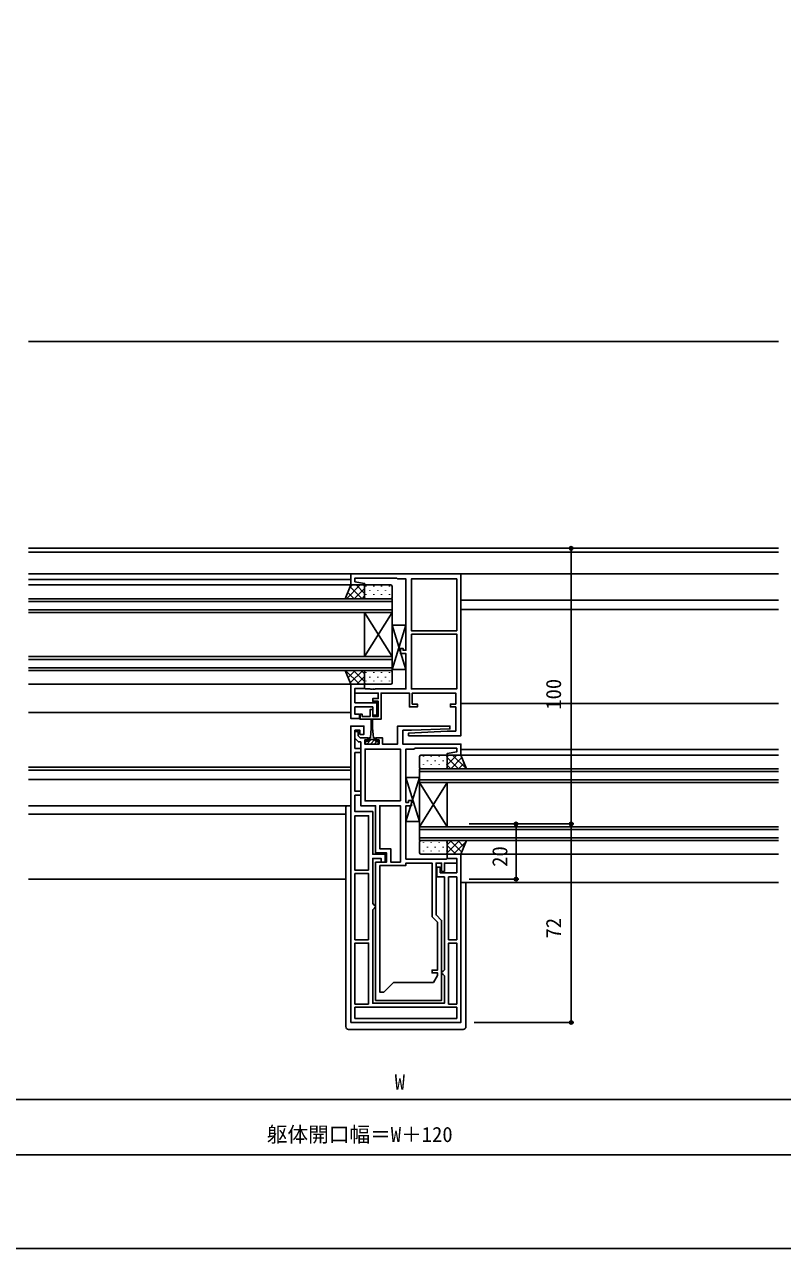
# Model space of a CAD drawing. Units: millimetres, scale not verified. Extents: x -437 to 438, y -681 to 679.
# Drawn here: x -137.8 to 137.4, y -681.2 to -237.2 of the extents above; entities that cross this region are included whole.
import ezdxf
from ezdxf.enums import TextEntityAlignment as Align

# ---------------------------------------------------------------- set-up
doc = ezdxf.new("R2010")
doc.units = ezdxf.units.MM
doc.header["$LTSCALE"] = 4
for name, color, linetype in [('0-2_YKK_11', 7, 'Continuous'), ('0-3_YKK_12', 2, 'Continuous'), ('0-4_YKK_13', 4, 'Continuous'), ('0-5_YKK_D', 6, 'Continuous'), ('0-6_YKK_ZWAK', 7, 'Continuous')]:
    doc.layers.add(name, color=color, linetype=linetype)
doc.styles.add('ＭＳ ゴシック', font='')
doc.styles.get('ＭＳ ゴシック').set_extended_font_data('MS Gothic')

msp = doc.modelspace()

# ---------------------------------------------------------------- linework, layer by layer
at = {"layer": '0-2_YKK_11'}
for points in [[(-11.558, -478.323), (-11.375, -478.203), (-11.291, -478.203), (-11.108, -478.323), (-10.558, -478.323), (-10.375, -478.203), (0.667, -478.203), (0.667, -465.403), (-1.333, -465.403), (-1.333, -463.503), (-0.333, -463.503), (-0.333, -464.203), (0.667, -464.203), (0.667, -438.303), (-2.333, -438.303), (-2.633, -438.003), (-17.833, -438.003), (-17.833, -439.334), (-14.311, -439.955), (-14.359, -440.503), (-19.333, -440.503), (-19.333, -436.503), (20.667, -436.503)], [(20.667, -436.503), (20.667, -495.203), (1.68, -495.203), (1.655, -494.228), (15.667, -493.503), (18.767, -493.503), (18.767, -484.703), (16.867, -484.703), (16.867, -483.703), (18.767, -483.703), (18.767, -479.703), (2.967, -479.703), (2.967, -483.703), (4.867, -483.703), (4.867, -484.703), (1.967, -484.703), (1.967, -479.703), (-8.333, -479.703), (-8.333, -489.203), (-15.933, -489.203), (-15.933, -487.403), (-15.133, -487.403), (-15.133, -488.203), (-12.333, -488.203), (-12.333, -485.703), (-11.333, -485.703), (-11.333, -488.203), (-9.333, -488.203), (-9.333, -482.703), (-11.333, -482.703), (-11.333, -481.703), (-9.333, -481.703), (-9.333, -479.703), (-17.833, -479.703), (-17.833, -478.003), (-14.333, -478.003), (-13.987, -478.203), (-12.291, -478.203), (-12.108, -478.323), (-11.558, -478.323)], [(-19.333, -599.202), (-19.333, -491.702), (-14.533, -491.702), (-14.533, -494.702), (-16.033, -494.702), (-16.033, -493.202), (-17.833, -493.202), (-17.833, -499.802), (-15.733, -499.802), (-15.733, -501.302), (-17.833, -501.302), (-17.833, -515.302), (-15.733, -515.302), (-15.733, -516.802), (-17.833, -516.802), (-17.833, -522.702), (-11.333, -522.702), (-11.333, -538.202), (-6.833, -538.202), (-6.833, -541.002), (-8.333, -541.002), (-8.333, -539.702), (-11.333, -539.702), (-11.333, -556.102), (-10.833, -556.602), (-10.333, -557.102), (-10.333, -557.302), (-10.833, -557.802), (-11.333, -558.302), (-11.333, -592.202), (14.667, -592.202), (14.667, -582.302), (14.167, -581.802), (13.667, -581.302), (13.667, -581.102), (14.167, -580.602), (14.667, -580.102), (14.667, -570.805), (14.667, -546.402), (11.967, -546.402)], [(-0.433, -493.202), (2.666, -493.202), (16.677, -492.684), (16.656, -491.702), (-2.333, -491.702), (-2.333, -498.202), (-7.833, -498.202), (-7.833, -495.902), (-10.133, -495.902), (-10.133, -496.702), (-9.033, -496.702), (-9.033, -498.202), (-14.233, -498.202), (-14.233, -496.702), (-13.133, -496.702), (-13.133, -495.902), (-15.933, -495.902), (-16.633, -495.202), (-16.633, -493.702), (-17.833, -493.702), (-17.833, -496.124), (-16.554, -497.402), (-15.733, -497.402), (-15.733, -520.602), (-10.333, -520.602), (-10.333, -537.702), (-6.333, -537.702), (-6.333, -541.002), (-10.333, -541.002)], [(-10.333, -541.002), (-10.333, -591.202), (13.667, -591.202), (13.667, -562.202), (11.667, -560.202), (11.667, -541.402), (13.667, -541.402), (13.667, -544.402), (14.667, -544.402), (14.667, -541.402), (19.167, -541.402), (19.167, -539.702), (15.667, -539.702), (15.321, -539.902), (13.625, -539.902), (13.442, -540.022), (12.892, -540.022), (12.709, -539.902), (12.625, -539.902), (12.442, -540.022), (11.892, -540.022), (11.709, -539.902), (0.667, -539.902), (0.667, -520.602), (2.667, -520.602), (2.667, -518.702), (1.667, -518.702), (1.667, -519.402), (0.667, -519.402), (0.667, -500.002), (3.667, -500.002), (3.967, -499.702), (19.167, -499.702), (19.167, -501.033), (15.645, -501.654), (15.693, -502.202), (20.667, -502.202), (20.667, -498.202), (-0.433, -498.202), (-0.433, -493.202)], [(11.967, -546.402), (11.967, -542.902), (13.167, -542.902), (13.167, -544.902), (19.167, -544.902), (19.167, -539.702), (15.667, -539.702), (15.667, -538.202), (20.667, -538.202), (20.667, -599.202), (-19.333, -599.202)]]:
    msp.add_lwpolyline(points, dxfattribs=at)
for points in [[(19.167, -457.103), (19.167, -438.303), (2.667, -438.303), (2.667, -457.103)], [(2.667, -458.303), (2.667, -478.203), (19.167, -478.203), (19.167, -458.303)], [(-19.333, -476.503), (-19.333, -488.903), (-16.133, -488.903), (-16.133, -487.403), (-17.833, -487.403), (-17.833, -484.703), (-11.333, -484.703), (-11.333, -487.703), (-9.833, -487.703), (-9.833, -483.203), (-17.833, -483.203), (-17.833, -478.003), (-14.333, -478.003), (-14.333, -476.503)], [(-1.333, -518.802), (-1.333, -500.002), (-14.133, -500.002), (-14.133, -518.802)], [(-1.333, -541.002), (-1.333, -520.602), (-8.833, -520.602), (-8.833, -536.202), (-4.833, -536.202), (-4.833, -541.002)], [(-12.833, -544.002), (-12.833, -524.202), (-17.833, -524.202), (-17.833, -544.002)], [(-8.833, -542.202), (-8.833, -588.202), (-7.333, -588.202), (-3.833, -584.702), (10.667, -584.702), (12.167, -582.104), (12.167, -581.202), (10.167, -581.202), (10.167, -580.202), (12.167, -580.202), (12.167, -562.824), (10.167, -560.824), (10.167, -541.402), (0.667, -541.402), (0.667, -542.202)], [(-12.833, -569.202), (-12.833, -545.202), (-17.833, -545.202), (-17.833, -569.202)], [(19.167, -569.202), (19.167, -546.402), (16.167, -546.402), (16.167, -569.202)], [(-12.833, -592.502), (-12.833, -570.402), (-17.833, -570.402), (-17.833, -592.502)], [(19.167, -592.502), (19.167, -570.402), (16.167, -570.402), (16.167, -592.502)], [(19.167, -593.702), (-17.833, -593.702), (-17.833, -597.702), (19.167, -597.702)]]:
    msp.add_lwpolyline(points, close=True, dxfattribs=at)
at = {"layer": '0-3_YKK_12'}
for p, q in [((135.917, -352.202), (-136.289, -352.202)), ((-136.289, -427.202), (135.917, -427.202)), ((-136.289, -428.602), (135.917, -428.602)), ((-136.289, -436.502), (-18.833, -436.503)), ((-136.289, -438.502), (-19.332, -438.502)), ((20.167, -436.503), (135.917, -436.502)), ((-136.289, -440.502), (-19.332, -440.502)), ((-4.332, -445.502), (-136.289, -445.502)), ((-4.332, -446.502), (-136.289, -446.502)), ((20.668, -446.002), (135.917, -446.002)), ((-4.332, -449.502), (-136.289, -449.502)), ((-4.332, -450.502), (-136.289, -450.502)), ((-14.332, -450.502), (-14.332, -466.502)), ((-14.332, -450.502), (-4.332, -466.502)), ((-4.332, -450.502), (-14.332, -466.502)), ((20.668, -449.402), (135.917, -449.402)), ((-4.332, -466.502), (-136.289, -466.502)), ((-4.332, -467.502), (-136.289, -467.502)), ((-4.332, -470.502), (-136.289, -470.502)), ((-19.332, -476.502), (-136.289, -476.502)), ((20.668, -483.512), (135.917, -483.512)), ((-136.289, -486.702), (-19.333, -486.702)), ((20.668, -500.202), (135.917, -500.202)), ((20.37, -502.202), (135.917, -502.202)), ((-136.289, -506.57), (-19.333, -506.57)), ((-136.289, -507.702), (-19.333, -507.702)), ((5.667, -507.202), (5.667, -533.202)), ((135.917, -507.202), (5.667, -507.202)), ((135.917, -508.202), (5.667, -508.202)), ((-136.289, -511.102), (-19.333, -511.102)), ((135.917, -511.202), (5.667, -511.202)), ((15.667, -512.202), (5.667, -528.202)), ((5.667, -512.202), (15.667, -528.202)), ((135.917, -512.202), (5.667, -512.202)), ((15.667, -512.202), (15.667, -528.202)), ((-136.289, -520.602), (-20.634, -520.602)), ((-136.289, -523.602), (-21.133, -523.602)), ((135.917, -528.202), (5.667, -528.202)), ((135.917, -529.202), (5.667, -529.202)), ((135.917, -532.202), (5.667, -532.202)), ((135.917, -533.202), (5.667, -533.202)), ((135.917, -538.202), (20.37, -538.202)), ((-136.289, -547.202), (-21.133, -547.202)), ((20.667, -548.402), (135.917, -548.402))]:
    msp.add_line(p, q, dxfattribs=at)
msp.add_lwpolyline([(-4.332, -445.502), (-4.332, -471.502), (-136.289, -471.502)], dxfattribs=at)
at = {"layer": '0-4_YKK_13'}
for p, q in [((-20.906, -445.502), (-15.906, -440.502)), ((-20.402, -443.177), (-18.077, -445.502)), ((-19.731, -441.499), (-18.734, -440.502)), ((-19.594, -441.157), (-15.249, -445.502)), ((-19.332, -440.502), (-13.832, -440.502)), ((-18.077, -445.502), (-14.332, -441.757)), ((-17.42, -440.502), (-14.332, -443.591)), ((-14.592, -440.502), (-14.291, -440.803)), ((-14.332, -441.002), (-14.332, -445.002)), ((-4.832, -440.502), (-13.832, -440.502)), ((-13.807, -440.857), (-13.807, -441.057)), ((-13.807, -443.887), (-13.807, -444.087)), ((-12.392, -442.472), (-12.392, -442.672)), ((-10.977, -440.857), (-10.977, -441.057)), ((-10.977, -443.887), (-10.977, -444.087)), ((-9.562, -442.472), (-9.562, -442.672)), ((-8.147, -440.857), (-8.147, -441.057)), ((-8.147, -443.887), (-8.147, -444.087)), ((-6.732, -442.472), (-6.732, -442.672)), ((-5.317, -440.857), (-5.317, -441.057)), ((-5.317, -443.887), (-5.317, -444.087)), ((-4.332, -445.002), (-4.332, -441.002)), ((-21.21, -445.198), (-20.906, -445.502)), ((-15.249, -445.502), (-14.332, -444.586)), ((-13.832, -445.502), (-4.832, -445.502)), ((-4.333, -455.103), (0.667, -471.103)), ((-4.333, -471.103), (0.667, -455.103)), ((-21.19, -471.502), (-16.19, -476.502)), ((-21.129, -472.01), (-20.621, -471.502)), ((-20.321, -474.03), (-17.793, -471.502)), ((-19.513, -476.05), (-14.964, -471.502)), ((-18.361, -471.502), (-14.332, -475.532)), ((-17.136, -476.502), (-14.332, -473.698)), ((-15.533, -471.502), (-14.332, -472.703)), ((-14.332, -476.002), (-14.332, -472.002)), ((-13.832, -471.502), (-4.832, -471.502)), ((-13.807, -472.187), (-13.807, -472.387)), ((-12.392, -473.802), (-12.392, -474.002)), ((-10.977, -472.187), (-10.977, -472.387)), ((-9.562, -473.802), (-9.562, -474.002)), ((-8.147, -472.187), (-8.147, -472.387)), ((-6.732, -473.802), (-6.732, -474.002)), ((-5.317, -472.187), (-5.317, -472.387)), ((-4.332, -472.002), (-4.332, -476.002)), ((-19.541, -475.979), (-19.018, -476.502)), ((-19.332, -476.502), (-13.832, -476.502)), ((-14.308, -476.502), (-14.173, -476.368)), ((-4.832, -476.502), (-13.832, -476.502)), ((-13.807, -475.217), (-13.807, -475.417)), ((-10.977, -475.217), (-10.977, -475.417)), ((-8.147, -475.217), (-8.147, -475.417)), ((-5.317, -475.217), (-5.317, -475.417)), ((-12.133, -495.902), (-11.883, -492.402)), ((-11.883, -492.402), (-11.883, -489.453)), ((-11.383, -492.402), (-11.383, -489.453)), ((-11.383, -492.402), (-11.133, -495.902)), ((-13.933, -497.297), (-13.738, -497.102)), ((-13.491, -498.202), (-11.891, -496.602)), ((-10.383, -496.602), (-12.883, -496.602)), ((-12.483, -495.902), (-12.133, -495.902)), ((-12.144, -498.202), (-10.544, -496.602)), ((-10.783, -495.902), (-11.133, -495.902)), ((-10.797, -498.202), (-9.697, -497.102)), ((-9.45, -498.202), (-9.333, -498.086)), ((5.667, -506.702), (5.667, -502.702)), ((6.167, -502.202), (15.167, -502.202)), ((7.082, -502.557), (7.082, -502.757)), ((7.082, -505.587), (7.082, -505.787)), ((8.497, -504.172), (8.497, -504.372)), ((9.912, -502.557), (9.912, -502.757)), ((9.912, -505.587), (9.912, -505.787)), ((11.327, -504.172), (11.327, -504.372)), ((12.742, -502.557), (12.742, -502.757)), ((12.742, -505.587), (12.742, -505.787)), ((14.157, -504.172), (14.157, -504.372)), ((20.667, -502.202), (15.167, -502.202)), ((15.572, -502.557), (15.572, -502.757)), ((15.572, -505.587), (15.572, -505.787)), ((15.667, -502.859), (16.324, -502.202)), ((15.667, -505.688), (19.152, -502.202)), ((15.667, -502.702), (15.667, -506.702)), ((15.667, -503.06), (19.809, -507.202)), ((15.667, -505.889), (16.981, -507.202)), ((16.981, -507.202), (21.042, -503.141)), ((17.638, -502.202), (22.638, -507.202)), ((19.809, -507.202), (21.85, -505.161)), ((20.466, -502.202), (20.801, -502.537)), ((5.667, -510.302), (0.667, -526.302)), ((5.667, -526.302), (0.667, -510.302)), ((15.167, -507.202), (6.167, -507.202)), ((22.638, -507.202), (22.659, -507.181)), ((-21.133, -600.702), (-21.133, -521.102)), ((-19.333, -520.602), (-20.633, -520.602)), ((5.667, -533.702), (5.667, -537.702)), ((15.167, -533.202), (6.167, -533.202)), ((7.082, -533.887), (7.082, -534.087)), ((7.082, -536.917), (7.082, -537.117)), ((8.497, -535.502), (8.497, -535.702)), ((9.912, -533.887), (9.912, -534.087)), ((9.912, -536.917), (9.912, -537.117)), ((11.327, -535.502), (11.327, -535.702)), ((12.742, -533.887), (12.742, -534.087)), ((12.742, -536.917), (12.742, -537.117)), ((14.157, -535.502), (14.157, -535.702)), ((15.572, -533.887), (15.572, -534.087)), ((15.572, -536.917), (15.572, -537.117)), ((15.667, -534.8), (17.265, -533.202)), ((15.667, -537.629), (20.093, -533.202)), ((15.667, -537.702), (15.667, -533.702)), ((15.667, -535.001), (18.868, -538.202)), ((16.696, -533.202), (20.961, -537.467)), ((17.922, -538.202), (22.497, -533.627)), ((19.525, -533.202), (21.769, -535.447)), ((22.353, -533.202), (22.577, -533.426)), ((6.167, -538.202), (15.167, -538.202)), ((20.667, -538.202), (15.167, -538.202)), ((15.654, -537.816), (16.04, -538.202)), ((22.467, -548.402), (22.467, -548.702)), ((22.467, -548.702), (22.467, -600.702)), ((21.467, -601.702), (-20.133, -601.702))]:
    msp.add_line(p, q, dxfattribs=at)
for points in [[(-13.832, -445.502), (-21.332, -445.502), (-19.332, -440.502)], [(0.667, -465.703), (0.667, -471.103), (-4.333, -471.103), (-4.333, -455.103), (0.667, -455.103), (0.667, -463.903)], [(-13.832, -471.502), (-21.332, -471.502), (-19.332, -476.502)], [(-13.933, -498.202), (-9.333, -498.202), (-9.333, -497.102), (-10.383, -497.102), (-10.383, -496.302)], [(-13.933, -498.202), (-13.933, -497.102), (-12.883, -497.102), (-12.883, -496.302)], [(15.167, -507.202), (22.667, -507.202), (20.667, -502.202)], [(0.667, -520.902), (0.667, -526.302), (5.667, -526.302), (5.667, -510.302), (0.667, -510.302), (0.667, -519.102)], [(15.167, -533.202), (22.667, -533.202), (20.667, -538.202)]]:
    msp.add_lwpolyline(points, dxfattribs=at)
for centre, radius, start, end in [((-13.832, -441.002), 0.5, 90, 180), ((-4.832, -441.002), 0.5, 0, 90), ((-13.832, -445.002), 0.5, 180, 270), ((-4.832, -445.002), 0.5, 270, 0), ((-13.832, -472.002), 0.5, 90, 180), ((-4.832, -472.002), 0.5, 0, 90), ((-13.832, -476.002), 0.5, 180, 270), ((-4.832, -476.002), 0.5, 270, 0), ((-11.633, -489.453), 0.25, 0, 180), ((-12.483, -496.302), 0.4, 90, 180), ((-10.783, -496.302), 0.4, 0, 90), ((6.167, -502.702), 0.5, 90, 180), ((15.167, -502.702), 0.5, 0, 90), ((6.167, -506.702), 0.5, 180, 270), ((15.167, -506.702), 0.5, 270, 0), ((-20.633, -521.102), 0.5, 90, 180), ((6.167, -533.702), 0.5, 90, 180), ((15.167, -533.702), 0.5, 0, 90), ((6.167, -537.702), 0.5, 180, 270), ((15.167, -537.702), 0.5, 270, 0), ((-20.133, -600.702), 1, 180, 270), ((21.467, -600.702), 1, 270, 0)]:
    msp.add_arc(centre, radius, start, end, dxfattribs=at)
at = {"layer": '0-5_YKK_D'}
for p, q in [((25.467, -427.202), (61.667, -427.202)), ((60.667, -427.202), (60.667, -527.202)), ((23.667, -527.202), (41.667, -527.202)), ((25.467, -527.202), (61.667, -527.202)), ((25.467, -527.202), (61.667, -527.202)), ((40.667, -527.202), (40.667, -547.202)), ((60.667, -527.202), (60.667, -599.202)), ((23.667, -547.202), (41.667, -547.202)), ((25.467, -599.202), (61.667, -599.202)), ((-289.798, -627.2), (291.132, -627.2)), ((358.132, -647.2), (-356.798, -647.2))]:
    msp.add_line(p, q, dxfattribs=at)
for centre in [(60.667, -427.202), (40.667, -527.202), (60.667, -527.202), (60.667, -527.202), (40.667, -547.202), (60.667, -599.202)]:
    msp.add_circle(centre, 0.637, dxfattribs=at)
at = {"layer": '0-6_YKK_ZWAK'}
msp.add_lwpolyline([(-436.8, -681.2), (438.2, -681.2), (438.2, 643.8)], dxfattribs=at)

# ---------------------------------------------------------------- texts
at = {"layer": '0-5_YKK_D', "style": 'ＭＳ ゴシック'}
for s, p in [('100', (58.667, -485.768)), ('20', (39.167, -542.742)), ('72', (58.667, -568.742))]:
    msp.add_text(s, height=5.499, rotation=90, dxfattribs=at).set_placement(p, align=Align.BOTTOM_LEFT)
for s, p in [('W', (-3.381, -625.2)), ('躯体開口幅＝W＋120', (-49.809, -644.22))]:
    msp.add_text(s, height=5.499, dxfattribs=at).set_placement(p, align=Align.BOTTOM_LEFT)

doc.saveas('drawing.dxf')
